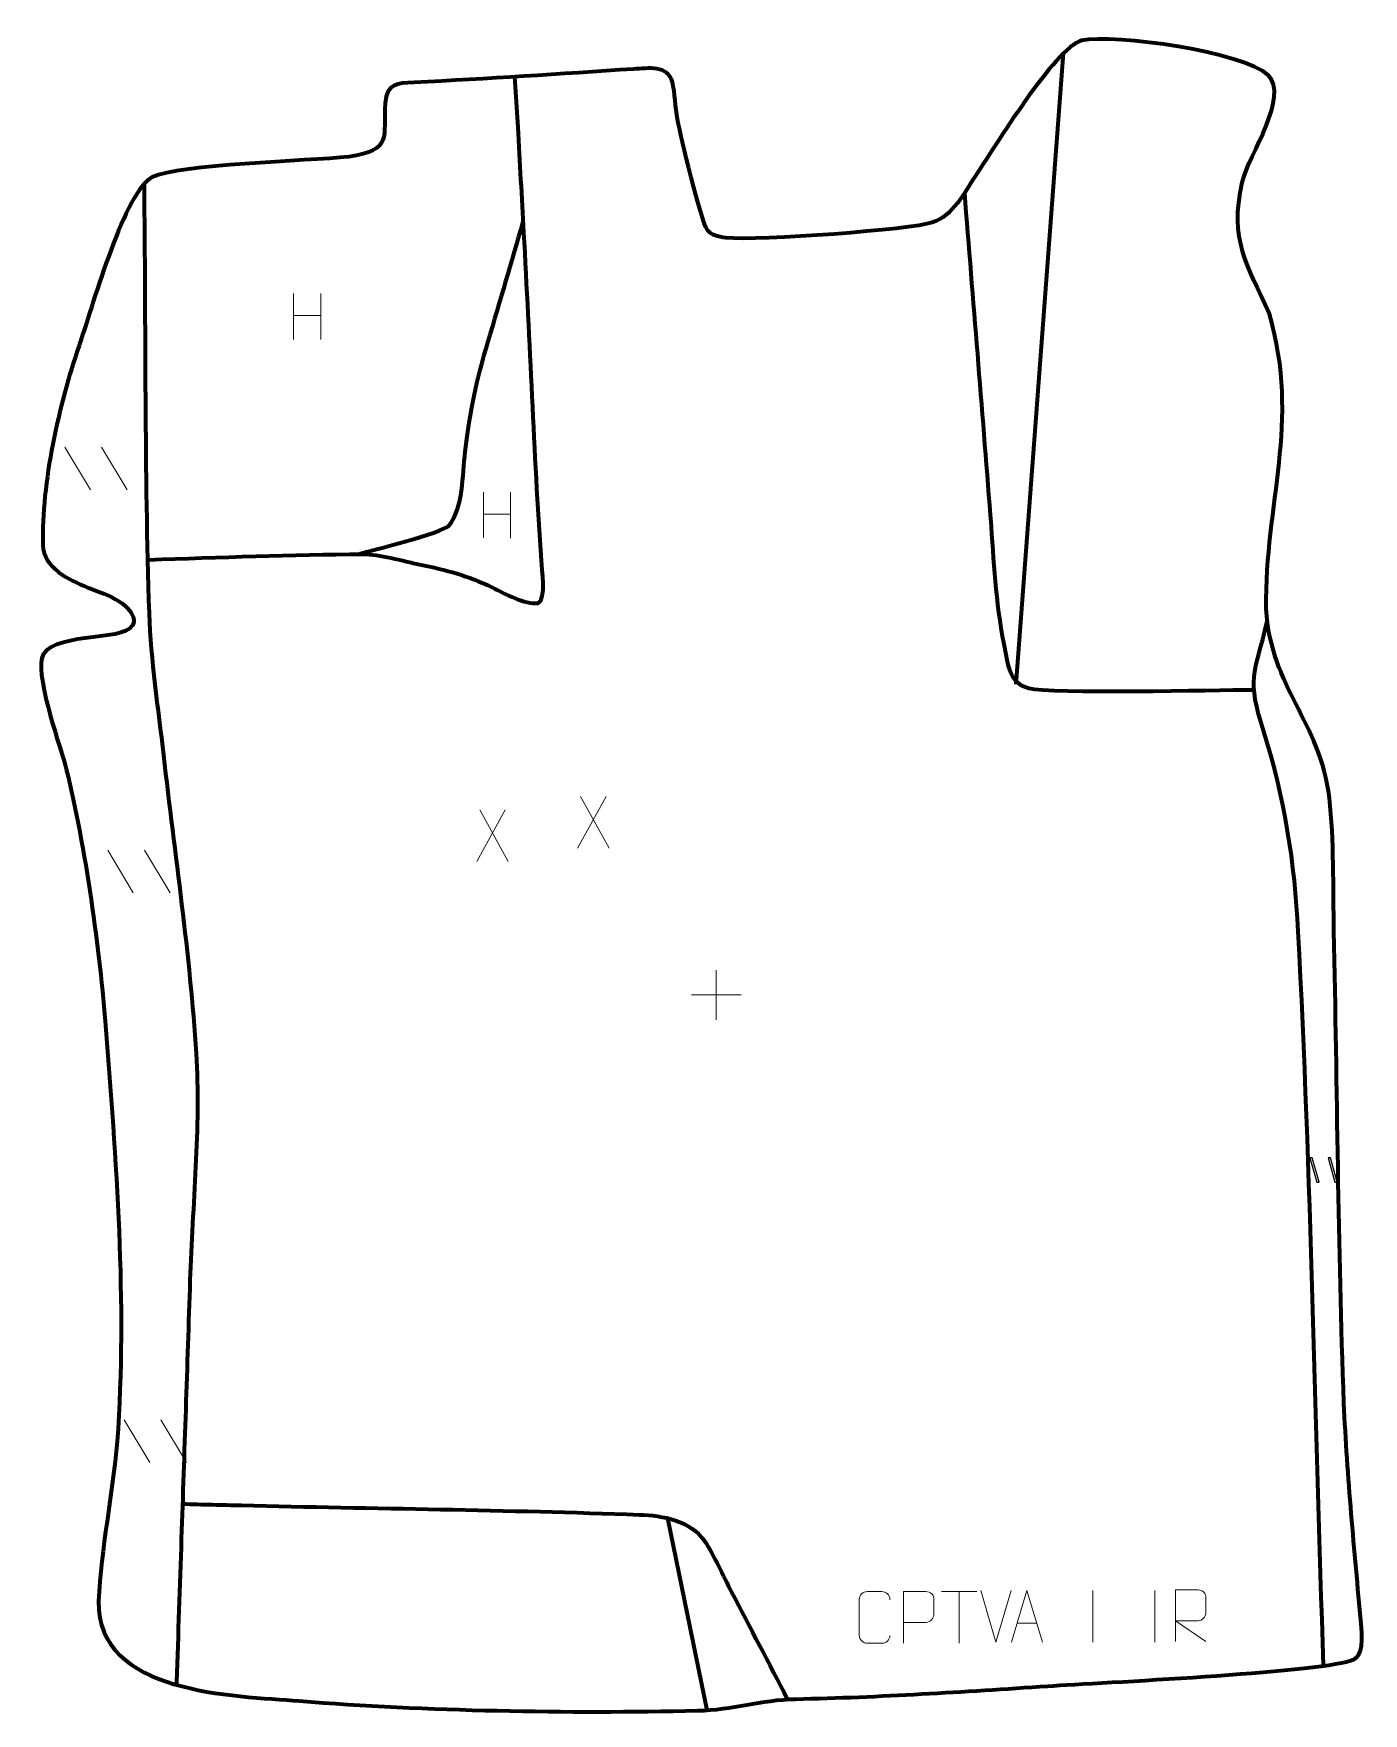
# Model space of a CAD drawing. Header units: millimetres. Extents: x -625 to 17, y 99 to 911.
import ezdxf

# ---------------------------------------------------------------- set-up
doc = ezdxf.new("R2010")
doc.units = ezdxf.units.MM
doc.header["$MEASUREMENT"] = 0
doc.layers.add('layer 1', color=7, linetype='Continuous')
doc.layers.add('layer 2', color=7, linetype='Continuous')

msp = doc.modelspace()

# ---------------------------------------------------------------- linework, layer by layer
at = {"layer": 'layer 1', "color": 142, "lineweight": 158}
for points in [[(-150.4343, 596.4791), (-150.4343, 596.4791), (-127.5657, 901.1853), (-127.5657, 901.1853)], [(-318.9172, 193.5826), (-318.9172, 193.5826), (-299.8389, 100.7254), (-299.8389, 100.7254)]]:
    msp.add_open_spline(points, degree=3, dxfattribs=at)
for points, knots in [([(-569.5693, 656.5494), (-535.1464, 657.5769), (-500.3616, 659.0671), (-465.9523, 659.2464), (-465.9523, 659.2464), (-458.4113, 659.2857), (-446.5079, 655.8871), (-438.5971, 654.2461), (-438.5971, 654.2461), (-425.3485, 651.4978), (-415.7026, 649.013), (-403.3776, 643.1011), (-403.3776, 643.1011), (-397.7516, 640.2829), (-387.6348, 634.6552), (-381.3261, 635.6065), (-381.3261, 635.6065), (-377.2636, 637.5572), (-379.5029, 652.0581), (-379.7799, 656.1331), (-379.7799, 656.1331), (-383.3271, 708.9363), (-385.2672, 761.8165), (-388.2082, 814.6528), (-388.2082, 814.6528), (-389.1566, 831.6252), (-390.1109, 848.5972), (-391.0615, 865.5694), (-391.0615, 865.5694), (-391.0615, 865.5694), (-392.5744, 889.8298), (-392.5744, 889.8298)], [0, 0, 0, 0, 0.11111111, 0.11111111, 0.11111111, 0.11111111, 0.22222222, 0.22222222, 0.22222222, 0.22222222, 0.33333333, 0.33333333, 0.33333333, 0.33333333, 0.44444444, 0.44444444, 0.44444444, 0.44444444, 0.55555556, 0.55555556, 0.55555556, 0.55555556, 0.66666667, 0.66666667, 0.66666667, 0.66666667, 0.77777778, 0.77777778, 0.77777778, 0.77777778, 1, 1, 1, 1]), ([(-571.6953, 838.0425), (-570.9112, 769.1487), (-571.5133, 699.4217), (-569.2572, 630.6503), (-569.2572, 630.6503), (-568.5041, 607.6973), (-564.8673, 584.8672), (-562.2887, 562.0665), (-562.2887, 562.0665), (-556.9511, 514.5951), (-549.4884, 465.5239), (-546.5138, 418.0189), (-546.5138, 418.0189), (-544.2952, 382.5872), (-548.3666, 344.2053), (-549.5141, 308.4231), (-549.5141, 308.4231), (-550.8469, 266.8589), (-552.2666, 225.2974), (-553.6676, 183.7355), (-553.6676, 183.7355), (-554.4444, 160.6611), (-555.2211, 137.5866), (-555.9978, 114.5122), (-555.9978, 114.5122), (-555.9978, 114.5122), (-556.0485, 113.0073), (-556.0485, 113.0073)], [0, 0, 0, 0, 0.125, 0.125, 0.125, 0.125, 0.25, 0.25, 0.25, 0.25, 0.375, 0.375, 0.375, 0.375, 0.5, 0.5, 0.5, 0.5, 0.625, 0.625, 0.625, 0.625, 0.75, 0.75, 0.75, 0.75, 1, 1, 1, 1]), ([(-36.7195, 593.5782), (-53.7565, 593.4546), (-134.0674, 591.4941), (-144.4177, 594.3247), (-144.4177, 594.3247), (-154.2488, 597.0134), (-154.495, 606.8982), (-156.2573, 615.7518), (-156.2573, 615.7518), (-160.392, 636.5248), (-161.1636, 655.601), (-162.7415, 676.5456), (-162.7415, 676.5456), (-162.7415, 676.5456), (-162.8539, 678.0151), (-162.8539, 678.0151), (-162.8539, 678.0151), (-166.8984, 729.9566), (-171.19, 781.8787), (-175.3363, 833.8122)], [0, 0, 0, 0, 0.16666667, 0.16666667, 0.16666667, 0.16666667, 0.33333333, 0.33333333, 0.33333333, 0.33333333, 0.5, 0.5, 0.5, 0.5, 0.66666667, 0.66666667, 0.66666667, 0.66666667, 1, 1, 1, 1]), ([(-468.1813, 659.207), (-460.4713, 661.4152), (-428.6175, 669.2591), (-424.3986, 672.9306), (-424.3986, 672.9306), (-417.4239, 681.8456), (-417.9133, 697.343), (-416.5428, 708.5759), (-416.5428, 708.5759), (-414.0259, 729.2048), (-411.3354, 742.219), (-405.4154, 762.1862), (-405.4154, 762.1862), (-399.7176, 781.4041), (-394.1207, 800.6524), (-388.5254, 819.9004)], [0, 0, 0, 0, 0.2, 0.2, 0.2, 0.2, 0.4, 0.4, 0.4, 0.4, 0.6, 0.6, 0.6, 0.6, 1, 1, 1, 1]), ([(-2.0024, 122.2049), (-6.0119, 240.435), (-8.0158, 358.7264), (-14.191, 476.8766), (-14.191, 476.8766), (-15.956, 510.5323), (-20.6584, 540.7374), (-30.727, 572.9685), (-30.727, 572.9685), (-39.2855, 599.8753), (-35.4931, 600.213), (-29.1639, 626.8689)], [0, 0, 0, 0, 0.25, 0.25, 0.25, 0.25, 0.5, 0.5, 0.5, 0.5, 1, 1, 1, 1]), ([(-553.1064, 200.4066), (-543.6023, 200.1781), (-534.0981, 199.9496), (-524.594, 199.7211), (-524.594, 199.7211), (-460.6583, 198.1924), (-396.3204, 197.5279), (-332.4562, 195.2045), (-332.4562, 195.2045), (-321.0194, 194.7885), (-307.6878, 192.4316), (-300.8371, 182.2687), (-300.8371, 182.2687), (-296.6628, 176.0761), (-291.7706, 165.1564), (-288.0463, 158.054), (-288.0463, 158.054), (-278.9555, 140.7172), (-269.8713, 123.3783), (-260.873, 105.9931)], [0, 0, 0, 0, 0.16666667, 0.16666667, 0.16666667, 0.16666667, 0.33333333, 0.33333333, 0.33333333, 0.33333333, 0.5, 0.5, 0.5, 0.5, 0.66666667, 0.66666667, 0.66666667, 0.66666667, 1, 1, 1, 1])]:
    msp.add_open_spline(points, degree=3, knots=knots, dxfattribs=at)
at = {"layer": 'layer 1', "color": 250, "lineweight": 9}
for points in [[(-499.4641, 785.1917), (-499.4641, 785.1917), (-499.4641, 762.999), (-499.4641, 762.999)], [(-486.3484, 785.1917), (-486.3484, 785.1917), (-486.3484, 762.8414), (-486.3484, 762.8414)], [(-499.4466, 774.5493), (-499.4466, 774.5493), (-486.3484, 774.5493), (-486.3484, 774.5493)], [(-609.9516, 710.9109), (-609.9516, 710.9109), (-597.5873, 690.3666), (-597.5873, 690.3666)], [(-592.2217, 710.9109), (-592.2217, 710.9109), (-579.8574, 690.3666), (-579.8574, 690.3666)], [(-407.7418, 689.2361), (-407.7418, 689.2361), (-407.7418, 667.0434), (-407.7418, 667.0434)], [(-394.6261, 689.2361), (-394.6261, 689.2361), (-394.6261, 666.8858), (-394.6261, 666.8858)], [(-407.7243, 678.5937), (-407.7243, 678.5937), (-394.6261, 678.5937), (-394.6261, 678.5937)], [(-397.2182, 535.6736), (-397.2182, 535.6736), (-410.9588, 510.7778), (-410.9588, 510.7778)], [(-409.5042, 535.6736), (-409.5042, 535.6736), (-395.7636, 510.7201), (-395.7636, 510.7201)], [(-348.5346, 542.1557), (-348.5346, 542.1557), (-362.2752, 517.2599), (-362.2752, 517.2599)], [(-360.8206, 542.1557), (-360.8206, 542.1557), (-347.08, 517.2022), (-347.08, 517.2022)], [(-589.2318, 516.2192), (-589.2318, 516.2192), (-576.8675, 495.6749), (-576.8675, 495.6749)], [(-571.5019, 516.2192), (-571.5019, 516.2192), (-559.1376, 495.6749), (-559.1376, 495.6749)], [(-295.3508, 458.2695), (-295.3508, 458.2695), (-295.3508, 434.2916), (-295.3508, 434.2916)], [(-307.3397, 446.2805), (-307.3397, 446.2805), (-283.3618, 446.2805), (-283.3618, 446.2805)], [(-581.2857, 241.0108), (-581.2857, 241.0108), (-568.9214, 220.4665), (-568.9214, 220.4665)], [(-563.5558, 241.0108), (-563.5558, 241.0108), (-551.1915, 220.4665), (-551.1915, 220.4665)], [(-186.4814, 158.0145), (-186.4814, 158.0145), (-169.4942, 158.0145), (-169.4942, 158.0145)], [(-177.9876, 133.0845), (-177.9876, 133.0845), (-177.9876, 158.038), (-177.9876, 158.038)], [(-160.2174, 133.5949), (-160.2174, 133.5949), (-167.5392, 158.5485), (-167.5392, 158.5485)], [(-152.8955, 158.5485), (-152.8955, 158.5485), (-160.2173, 133.5949), (-160.2173, 133.5949)], [(-113.4743, 158.5588), (-113.4743, 158.5588), (-113.4743, 133.5847), (-113.4743, 133.5847)], [(-83.4743, 158.5588), (-83.4743, 158.5588), (-83.4743, 133.5847), (-83.4743, 133.5847)], [(-149.9722, 142.8444), (-149.9722, 142.8444), (-140.4765, 142.8444), (-140.4765, 142.8444)]]:
    msp.add_open_spline(points, degree=3, dxfattribs=at)
at = {"layer": 'layer 1', "color": 142}
for points in [[(-5.3133, 355.7967), (-5.3133, 355.7967), (-8.5985, 367.5408), (-8.5985, 367.5408), (-8.5985, 367.5408), (-8.5985, 367.5408), (-7.4823, 367.5408), (-7.4823, 367.5408), (-7.4823, 367.5408), (-7.4823, 367.5408), (-4.1971, 355.7967), (-4.1971, 355.7967), (-4.1971, 355.7967), (-4.1971, 355.7967), (-5.3133, 355.7967), (-5.3133, 355.7967)], [(3.5053, 355.7967), (3.5053, 355.7967), (0.2201, 367.5408), (0.2201, 367.5408), (0.2201, 367.5408), (0.2201, 367.5408), (1.3363, 367.5408), (1.3363, 367.5408), (1.3363, 367.5408), (1.3363, 367.5408), (4.6215, 355.7967), (4.6215, 355.7967), (4.6215, 355.7967), (4.6215, 355.7967), (3.5053, 355.7967), (3.5053, 355.7967)]]:
    msp.add_open_spline(points, degree=3, knots=[0, 0, 0, 0, 0.2, 0.2, 0.2, 0.2, 0.4, 0.4, 0.4, 0.4, 0.6, 0.6, 0.6, 0.6, 1, 1, 1, 1], dxfattribs=at)
at = {"layer": 'layer 1', "color": 250, "lineweight": 9}
for points, knots in [([(-211.4091, 136.9021), (-211.5489, 134.5787), (-213.2261, 133.0991), (-215.3738, 133.0883), (-215.3738, 133.0883), (-217.7057, 133.0887), (-220.0376, 133.0887), (-222.3691, 133.0883), (-222.3691, 133.0883), (-224.2941, 132.9829), (-226.2662, 134.8674), (-226.255, 136.8847), (-226.255, 136.8847), (-226.2546, 142.6548), (-226.2546, 148.4245), (-226.255, 154.1938), (-226.255, 154.1938), (-226.2508, 156.3319), (-224.5041, 158.0511), (-222.3517, 158.0376), (-222.3517, 158.0376), (-220.026, 158.0376), (-217.6999, 158.0376), (-215.3738, 158.0376), (-215.3738, 158.0376), (-213.4272, 158.0731), (-211.4358, 156.5816), (-211.4091, 154.144)], [0, 0, 0, 0, 0.125, 0.125, 0.125, 0.125, 0.25, 0.25, 0.25, 0.25, 0.375, 0.375, 0.375, 0.375, 0.5, 0.5, 0.5, 0.5, 0.625, 0.625, 0.625, 0.625, 0.75, 0.75, 0.75, 0.75, 1, 1, 1, 1]), ([(-204.8321, 133.0843), (-204.8321, 133.0843), (-204.8321, 158.0379), (-204.8321, 158.0379), (-204.8321, 158.0379), (-201.2371, 158.0379), (-197.6418, 158.0379), (-194.0464, 158.0379), (-194.0464, 158.0379), (-191.7212, 158), (-190.1638, 156.5099), (-190.168, 154.1438), (-190.168, 154.1438), (-190.1684, 152.1081), (-190.1684, 149.0488), (-190.168, 147.0128), (-190.168, 147.0128), (-190.1745, 145.1374), (-191.9867, 143.1955), (-193.9963, 143.1764), (-193.9963, 143.1764), (-193.9963, 143.1764), (-204.8321, 143.1764), (-204.8321, 143.1764)], [0, 0, 0, 0, 0.14285714, 0.14285714, 0.14285714, 0.14285714, 0.28571429, 0.28571429, 0.28571429, 0.28571429, 0.42857143, 0.42857143, 0.42857143, 0.42857143, 0.57142857, 0.57142857, 0.57142857, 0.57142857, 0.71428571, 0.71428571, 0.71428571, 0.71428571, 1, 1, 1, 1]), ([(-152.6948, 133.595), (-152.6948, 133.595), (-145.3238, 158.5485), (-145.3238, 158.5485), (-145.3238, 158.5485), (-145.3238, 158.5485), (-137.7539, 133.595), (-137.7539, 133.595)], [0, 0, 0, 0, 0.33333333, 0.33333333, 0.33333333, 0.33333333, 1, 1, 1, 1]), ([(-73.4573, 133.8694), (-73.4573, 133.8694), (-73.4573, 158.8229), (-73.4573, 158.8229), (-73.4573, 158.8229), (-69.8625, 158.8229), (-66.267, 158.8229), (-62.6718, 158.8229), (-62.6718, 158.8229), (-60.3465, 158.7852), (-58.7892, 157.2952), (-58.7933, 154.9288), (-58.7933, 154.9288), (-58.7937, 152.8933), (-58.7937, 149.8339), (-58.7933, 147.7979), (-58.7933, 147.7979), (-58.7998, 145.9224), (-60.6121, 143.9806), (-62.6216, 143.9615), (-62.6216, 143.9615), (-62.6216, 143.9615), (-73.4573, 143.9615), (-73.4573, 143.9615), (-73.4573, 143.9615), (-73.4573, 143.9615), (-58.8026, 133.8694), (-58.8026, 133.8694)], [0, 0, 0, 0, 0.125, 0.125, 0.125, 0.125, 0.25, 0.25, 0.25, 0.25, 0.375, 0.375, 0.375, 0.375, 0.5, 0.5, 0.5, 0.5, 0.625, 0.625, 0.625, 0.625, 0.75, 0.75, 0.75, 0.75, 1, 1, 1, 1])]:
    msp.add_open_spline(points, degree=3, knots=knots, dxfattribs=at)
at = {"layer": 'layer 2', "color": 242, "lineweight": 158}
msp.add_open_spline([(-567.7008, 841.4167), (-554.7804, 847.4373), (-492.8355, 849.1336), (-472.8243, 851.2029), (-472.8243, 851.2029), (-451.1284, 854.4236), (-456.4944, 860.9393), (-455.1849, 877.1181), (-455.1849, 877.1181), (-454.4218, 886.5451), (-449.6663, 886.7043), (-441.233, 887.1005), (-441.233, 887.1005), (-405.8099, 888.7993), (-370.6412, 891.2573), (-335.2704, 893.5479), (-335.2704, 893.5479), (-328.2721, 894.0012), (-318.4832, 895.5054), (-316.456, 887.1564), (-316.456, 887.1564), (-315.2826, 882.3238), (-315.0244, 874.885), (-314.0391, 869.3836), (-314.0391, 869.3836), (-312.4635, 861.4301), (-302.7821, 820.1026), (-299.6551, 815.9148), (-299.6551, 815.9148), (-297.8275, 813.4672), (-294.4873, 812.3932), (-290.6802, 812.0118), (-290.6802, 812.0118), (-274.7197, 810.413), (-200.4905, 816.0838), (-191.109, 819.3751), (-191.109, 819.3751), (-180.5124, 823.0926), (-176.0119, 833.2238), (-170.1452, 841.9663), (-170.1452, 841.9663), (-161.58, 854.8819), (-131.6108, 903.8975), (-118.8323, 907.4086), (-118.8323, 907.4086), (-102.9188, 910.6991), (-40.3009, 901.7247), (-28.8293, 890.6892), (-28.8293, 890.6892), (-18.1179, 880.385), (-37.9171, 852.6675), (-41.3927, 838.8155), (-41.3927, 838.8155), (-47.3737, 810.7574), (-39.1216, 799.4839), (-28.1259, 775.2277), (-28.1259, 775.2277), (-12.9449, 722.5263), (-30.3498, 683.8981), (-29.71, 632.8788), (-29.71, 632.8788), (-27.3807, 593.9585), (-3.7341, 579.0551), (0.7878, 541.3669), (0.7878, 541.3669), (3.201, 521.2538), (2.5707, 497.6712), (3.0199, 477.1149), (3.0199, 477.1149), (4.6627, 401.2324), (5.0357, 324.863), (7.8378, 249.0702), (7.8378, 249.0702), (9.4272, 213.2728), (12.9319, 178.0566), (16.1393, 142.409), (16.1393, 142.409), (17.235, 130.2305), (15.7709, 126.1293), (11.0926, 124.6815), (11.0926, 124.6815), (-7.6065, 118.8942), (-109.3988, 114.1014), (-135.1028, 112.4083), (-135.1028, 112.4083), (-176.0253, 109.6994), (-216.043, 107.004), (-257.0972, 106.1503), (-257.0972, 106.1503), (-273.5846, 105.8074), (-287.6023, 100.8767), (-304.296, 100.5252), (-304.296, 100.5252), (-367.271, 99.1993), (-435.2284, 100.298), (-496.6995, 105.219), (-496.6995, 105.219), (-528.2888, 107.7478), (-594.3407, 108.3644), (-593.6179, 153.3793), (-593.6179, 153.3793), (-592.4994, 178.8702), (-586.8582, 204.7289), (-584.6749, 230.5467), (-584.6749, 230.5467), (-579.7815, 297.5611), (-585.2406, 366.7042), (-590.3939, 433.641), (-590.3939, 433.641), (-593.5795, 471.3198), (-600.6491, 522.0586), (-610.1121, 558.7896), (-610.1121, 558.7896), (-612.9318, 568.2946), (-625.0143, 603.2121), (-620.4314, 610.7262), (-620.4314, 610.7262), (-613.4579, 622.16), (-577.7143, 616.429), (-576.6004, 626.3778), (-576.6004, 626.3778), (-576.6004, 626.3778), (-576.5865, 627.3698), (-576.5865, 627.3698), (-576.5865, 627.3698), (-577.995, 636.3429), (-591.6891, 640.1763), (-598.9278, 643.1616), (-598.9278, 643.1616), (-607.894, 646.8593), (-620.2097, 652.3871), (-620.5281, 663.6269), (-620.5281, 663.6269), (-621.3726, 693.4396), (-612.7468, 731.8009), (-603.0442, 760.0126), (-603.0442, 760.0126), (-597.2094, 776.8273), (-582.2148, 831.3348), (-568.7612, 840.7573), (-568.7612, 840.7573), (-568.7612, 840.7573), (-567.7008, 841.4167), (-567.7008, 841.4167)], degree=3, knots=[0, 0, 0, 0, 0.02702703, 0.02702703, 0.02702703, 0.02702703, 0.05405405, 0.05405405, 0.05405405, 0.05405405, 0.08108108, 0.08108108, 0.08108108, 0.08108108, 0.10810811, 0.10810811, 0.10810811, 0.10810811, 0.13513514, 0.13513514, 0.13513514, 0.13513514, 0.16216216, 0.16216216, 0.16216216, 0.16216216, 0.18918919, 0.18918919, 0.18918919, 0.18918919, 0.21621622, 0.21621622, 0.21621622, 0.21621622, 0.24324324, 0.24324324, 0.24324324, 0.24324324, 0.27027027, 0.27027027, 0.27027027, 0.27027027, 0.2972973, 0.2972973, 0.2972973, 0.2972973, 0.32432432, 0.32432432, 0.32432432, 0.32432432, 0.35135135, 0.35135135, 0.35135135, 0.35135135, 0.37837838, 0.37837838, 0.37837838, 0.37837838, 0.40540541, 0.40540541, 0.40540541, 0.40540541, 0.43243243, 0.43243243, 0.43243243, 0.43243243, 0.45945946, 0.45945946, 0.45945946, 0.45945946, 0.48648649, 0.48648649, 0.48648649, 0.48648649, 0.51351351, 0.51351351, 0.51351351, 0.51351351, 0.54054054, 0.54054054, 0.54054054, 0.54054054, 0.56756757, 0.56756757, 0.56756757, 0.56756757, 0.59459459, 0.59459459, 0.59459459, 0.59459459, 0.62162162, 0.62162162, 0.62162162, 0.62162162, 0.64864865, 0.64864865, 0.64864865, 0.64864865, 0.67567568, 0.67567568, 0.67567568, 0.67567568, 0.7027027, 0.7027027, 0.7027027, 0.7027027, 0.72972973, 0.72972973, 0.72972973, 0.72972973, 0.75675676, 0.75675676, 0.75675676, 0.75675676, 0.78378378, 0.78378378, 0.78378378, 0.78378378, 0.81081081, 0.81081081, 0.81081081, 0.81081081, 0.83783784, 0.83783784, 0.83783784, 0.83783784, 0.86486486, 0.86486486, 0.86486486, 0.86486486, 0.89189189, 0.89189189, 0.89189189, 0.89189189, 0.91891892, 0.91891892, 0.91891892, 0.91891892, 0.94594595, 0.94594595, 0.94594595, 0.94594595, 1, 1, 1, 1], dxfattribs=at)

doc.saveas('drawing.dxf')
